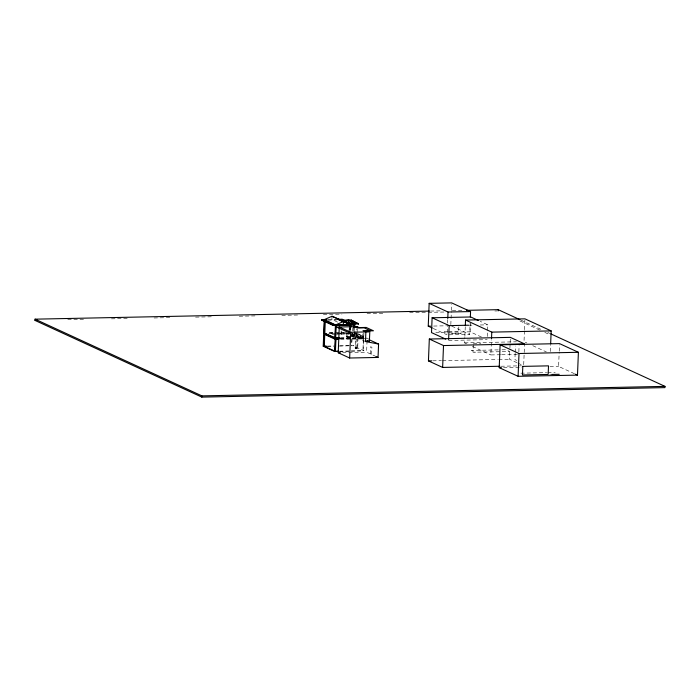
<?xml version="1.0" encoding="UTF-8"?>
<svg xmlns="http://www.w3.org/2000/svg" width="700" height="700" viewBox="0 0 700 700"><rect width="100%" height="100%" fill="white"/><g stroke="black" fill="none" stroke-linecap="round" stroke-linejoin="round"><path stroke-width="0.53" stroke-dasharray="3.5 2.62" d="M332.019 316.26L331.887 319.471L337.601 322.096M341.171 330.733L341.04 333.935L348.635 333.777M341.416 331.931L341.329 334.066L338.467 332.754M341.889 331.783L341.801 333.918L340.086 333.13M349.326 337.741L346.474 336.429L346.605 333.226M346.885 333.358L346.762 336.56L354.349 336.411L354.646 328.93M348.285 330.724L348.162 333.926L350.735 335.108M348.915 333.909L349.046 330.706M349.108 330.243L349.265 327.994M349.632 330.269L349.764 327.066M349.86 330.225L350.026 327.976M350.394 330.26L350.473 328.116M350.674 330.391L350.761 328.256M351.741 342.422L352.126 332.815M352.721 330.846L352.852 327.723M353.605 327.705L353.299 336.289L351.592 335.501M376.136 356.554L366.608 352.179L367.15 338.809L354.051 336.289L354.392 327.749M354.996 331.31L354.83 335.414L356.519 336.192L356.808 329M357.674 348.416L355.162 348.136L355.644 336.28L357.464 336.245L356.991 348.101L357.674 348.416L358.146 336.56L355.644 336.28M355.854 348.451L356.326 336.595M357.254 329.061L356.912 337.601L363.685 338.905L363.93 332.876M362.889 333.83L362.626 340.235L365.488 341.547M363.125 339.229L363.37 333.069M351.356 351.12L363.046 350.884L363.562 338.074L352.415 332.946L351.619 345.625M370.326 353.885L370.615 346.701L371.901 347.287L371.613 354.48M447.204 332.666L447.554 323.977M447.598 322.892L447.729 319.629M450.826 324.616L451.343 311.579M451.386 310.494L451.649 303.975M458.824 326.9L458.561 333.349L450.975 333.506M466.567 343.761L464.616 342.869L464.835 337.435M464.879 336.35L465.273 326.576M449.269 334.793L469.656 334.381L470.094 323.514M481.504 337.041L470.129 331.817L470.47 323.339M473.296 344.706L472.999 352.231L509.749 351.558L505.785 349.729L499.345 349.86M487.323 336.481L487.795 324.826L480.209 321.344M500.579 354.734L490.858 354.935L491.47 339.727M517.046 362.723L509.477 359.249L509.898 348.828M509.933 347.786L510.099 343.621M510.142 342.58L510.352 337.374M515.148 353.325L514.903 359.59L516.688 360.412M515.191 352.284L515.445 346.027M518.858 351.846L519.102 345.581M524.449 330.794L524.011 341.652L526.925 342.991M524.492 329.7L524.93 318.841M523.705 364.726L524.545 343.892M550.34 351.549L550.602 345.03M574.508 373.739L558.609 366.424L559.178 352.301M559.221 351.216L559.484 344.697M430.447 311.062L441.376 310.835M452.296 310.616L463.216 310.389M67.769 319.734L85.243 319.375M111.457 318.841L127.846 318.5M154.061 317.966L170.441 317.634M195.562 317.118L213.036 316.759M239.251 316.216L255.64 315.884M281.855 315.35L299.329 314.991M323.356 314.493L341.924 314.116M367.054 313.6L384.527 313.241M409.649 312.725L427.123 312.366M428.216 312.349L444.605 312.007M494.847 310.984L497.026 310.94M328.125 319.541L336.227 319.375M327.819 320.171L336.49 319.988M468.484 325.22L472.771 325.132M480.279 324.984L487.795 324.826M433.606 326.051L446.486 325.789M329.184 332.806L344.365 332.491M329.473 332.938L335.974 332.806M328.755 333.296L335.668 333.148M336.752 333.13L345.756 332.946M331.161 333.384L335.414 333.296M336.473 333.27L339.666 333.209M340.725 333.183L346.036 333.078M447.457 331.748L444.203 331.817L447.178 333.183M448.543 331.73L457.231 331.546L461.204 333.375L450.345 333.594M332.185 334.32L335.37 334.25M336.438 334.233L339.623 334.171M340.69 334.145L352.38 333.909L363.239 338.896L339.859 339.377M435.803 332.517L447.606 332.273M448.674 332.255L470.129 331.817M351.488 335.09L359.835 334.924M346.474 336.429L350.805 336.341M351.89 336.324L354.06 336.28M340.331 337.934L349.002 337.75M340.62 338.065L364.507 337.575M339.902 338.415L363.274 337.942L363.046 350.884M340.183 338.546L364.455 338.056M448.577 340.454L487.191 339.658M464.616 342.869L516.451 341.81M327.18 346.124L333.55 346.001M339.929 345.87L349.493 345.669M327.442 346.264L333.839 346.132M339.071 346.019L353.876 345.721M473.34 343.639L480.839 343.481M355.162 348.136L356.991 348.101M339.386 351.234L350.088 351.015M351.076 350.989L363.974 350.726L353.115 345.73M339.675 351.365L350.297 351.146M342.589 352.669L366.608 352.179M498.269 349.886L471.441 350.438L475.405 352.257M501.655 354.716L517.86 354.384M432.766 360.815L441.411 360.64M442.488 360.614L497.595 359.485M498.671 359.467L509.477 359.249M500.981 366.231L521.509 365.811M503.536 367.553L521.894 367.176M549.972 366.608L558.609 366.424M520.905 373.179L546.665 372.654M547.741 372.627L555.249 372.479M549.561 374.5L551.705 374.456M351.505 334.854L363.545 337.164M521.01 320.171L541.861 329.761M547.82 332.5L549.806 333.419M519.969 320.959L539.831 330.094M544.793 332.377L549.762 334.652M532.761 345.678L546.367 351.934M451.771 326.156L469.656 334.381M517.991 363.16L522.725 365.339M433.213 328.449L447.116 334.836M472.395 346.447L490.858 354.935M366.634 337.934L368.428 338.756M354.121 332.29L363.65 336.674M355.058 333.209L363.632 337.155M351.558 333.331L354.419 334.644L347.646 333.34L347.515 336.551L349.422 337.426M345.774 332.465L357.21 337.724L356.046 333.629M357.543 333.506L363.773 336.648"/><path stroke-width="1.05" d="M550.804 333.874L665 386.382L664.947 387.616L201.827 397.11L35 320.408L35.053 319.165L429.363 311.089M201.827 397.11L201.88 395.876L35.053 319.165M348.723 322.306L353.509 324.993L333.095 325.412L321.659 320.154L321.676 319.672L327.049 319.567M334.661 351.461L323.225 346.211L324.275 320.101L335.711 325.36L334.661 351.461L338.608 351.382M324.564 320.233L324.047 333.051L335.668 338.021L336.184 325.211L324.301 319.62L332.019 316.26L350.91 324.572L332.019 316.26M324.502 333.384L323.986 346.194L335.422 351.453L335.939 338.634L323.741 333.392L335.178 338.651L339.517 338.564M324.783 333.506L324.275 346.325L326.401 346.281M324.809 333.034L325.325 320.215M333.095 325.412L333.113 324.931L321.676 319.672M349.659 358.015L338.223 352.756L339.264 326.988L350.691 332.246L349.659 358.015L378.044 357.438L378.578 344.059L369.058 339.684M353.509 324.993L342.072 319.743L342.099 319.261L336.726 319.366M343.324 324.721L343.446 321.519L335.729 324.879M349.764 327.066L349.842 324.931M350.516 327.049L350.604 324.914L335.422 325.229L334.906 338.039L339.246 337.951M350.805 327.18L350.604 324.914M351.19 320.058L358.479 323.899L351.19 320.058L344.155 320.206L344.137 320.688L347.156 320.626M351.47 323.566L351.444 324.047L358.479 323.899M353.649 327.749L353.815 323.479L351.243 322.297M354.401 327.731L354.576 323.461M354.734 326.795L354.865 323.592L348.688 319.944L342.317 321.108M365.531 340.786L369.399 341.53L369.845 330.479L364.131 327.854L357.297 327.994L354.436 326.681M432.215 327.985L428.243 326.165L429.161 303.345L451.692 302.89L470.575 311.57L470.356 316.995M499.896 366.257L442.636 367.43L428.444 360.902L429.319 339.027L510.352 337.374L524.545 343.892L443.511 345.555L429.319 339.027M478.31 320.469L470.733 316.977L432.11 317.774L431.515 332.605L445.734 339.141M442.636 367.43L443.511 345.555M447.773 318.544L448.035 312.025L429.161 303.345M448.621 339.395L449.173 325.614L432.11 317.774M465.316 325.491L465.535 320.058L524.93 318.841L551.171 330.908L550.646 343.945M491.514 338.642L491.776 332.124L465.535 320.058M498.12 310.914L498.173 309.671L466.498 310.328M499.214 367.64L500.133 344.829L559.528 343.613L578.401 352.293L577.483 375.104L518.096 376.32L499.214 367.64L501.375 367.596M518.096 376.32L519.006 353.509L500.133 344.829M348.031 323.733L348.688 319.944L349.142 320.967M35 320.408L37.188 320.364M448.035 312.025L470.575 311.57M321.659 320.154L325.955 320.066M338.852 319.804L342.072 319.743M349.16 320.582L351.172 320.539M345.896 321.029L341.556 321.125L338.984 319.935M341.845 321.256L345.091 321.186M358.496 323.426L346.99 323.619L354.865 323.592L350.096 321.405M333.113 324.931L353.526 324.511M449.173 325.614L468.484 325.22M428.243 326.165L430.386 326.113M369.845 330.479L363.011 330.619L365.873 331.94L365.488 341.547L378.578 344.059M491.776 332.124L551.171 330.908M339.535 338.082L335.195 338.17L323.759 332.92M338.835 338.441L335.65 338.502L335.134 351.321L338.336 351.251M338.8 339.404L335.615 339.465L324.748 334.469M323.225 346.211L326.113 346.15M338.223 352.756L340.41 352.713M519.006 353.509L578.401 352.293M428.444 360.902L431.681 360.841M551.705 374.456L559.221 374.299M201.88 395.876L665 386.382M498.173 309.671L520.021 319.716M575.496 374.194L577.483 375.104M342.099 319.261L345.984 321.046M339.456 319.795L349.746 324.52M367.491 340.655L369.399 341.53M376.136 356.554L378.044 357.438M522.812 366.38L522.462 374.973L548.161 374.447L548.511 365.855L522.812 366.38M357.061 326.629L336.639 327.049L348.075 332.299L368.489 331.887L366.433 330.934L373.459 330.794L366.152 327.434L359.118 327.574L357.061 326.629"/></g></svg>
